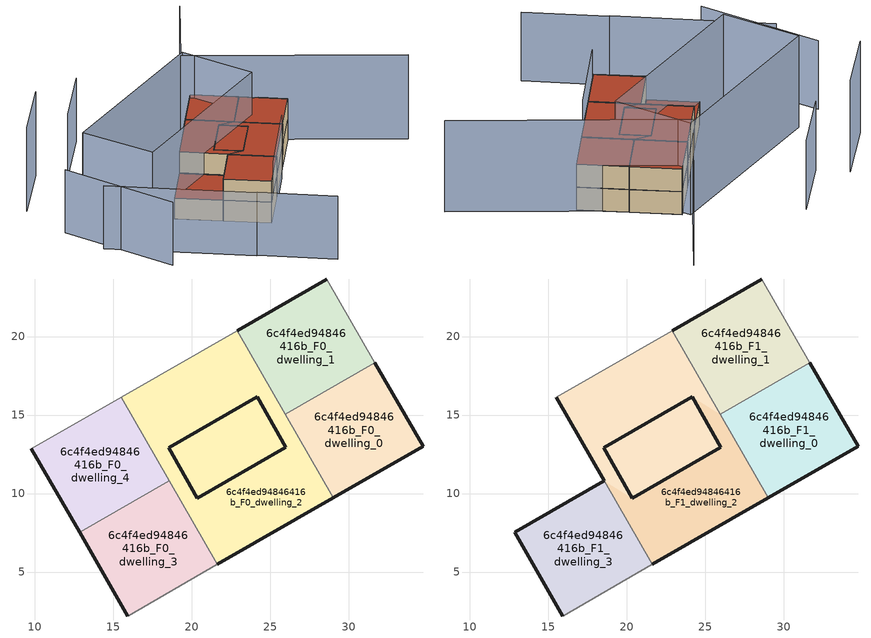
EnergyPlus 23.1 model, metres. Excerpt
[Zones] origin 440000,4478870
6c4f4ed94846416b_F0_dwelling_0
 floor ground (EU_floor_Construction): 34.74,13.02 31.68,18.34 25.97,15.06 29.03,9.74 z0
 wall outside (EU_wall_Construction): 31.68,18.34 34.74,13.02 29.03,9.74 z0:3
 wall to 6c4f4ed94846416b_F0_dwelling_2 (EU_wall_Construction): 29.03,9.74 25.97,15.06 z0:3
 wall to 6c4f4ed94846416b_F0_dwelling_1 (EU_wall_Construction): 25.97,15.06 31.68,18.34 z0:3
6c4f4ed94846416b_F0_dwelling_1
 floor ground (EU_floor_Construction): 31.68,18.34 28.62,23.67 22.91,20.39 25.97,15.06 z0
 wall outside (EU_wall_Construction): 22.91,20.39 28.62,23.67 z0:3
 wall adiabatic (EU_wall_Construction): 28.62,23.67 31.68,18.34 z0:3
 wall to 6c4f4ed94846416b_F0_dwelling_2 (EU_wall_Construction): 25.97,15.06 22.91,20.39 z0:3
6c4f4ed94846416b_F0_dwelling_2
 floor ground (EU_floor_Construction): 29.03,9.74 25.97,15.06 24.18,16.16 26.01,12.96 20.37,9.71 18.57,10.81 21.63,5.48 z0; 26.01,12.96 24.18,16.16 18.53,12.91 20.37,9.71 z0; 25.97,15.06 22.91,20.39 15.51,16.13 18.57,10.81 20.37,9.71 18.53,12.91 24.18,16.16 z0
 wall outside (EU_wall_Construction): 29.03,9.74 21.63,5.48 z0:3
 wall adiabatic (EU_wall_Construction): 15.51,16.13 22.91,20.39 z0:3
 wall to 6c4f4ed94846416b_F0_dwelling_4 (EU_wall_Construction): 18.57,10.81 15.51,16.13 z0:3
 wall to 6c4f4ed94846416b_F0_dwelling_3 (EU_wall_Construction): 21.63,5.48 18.57,10.81 z0:3
6c4f4ed94846416b_F0_dwelling_3
 floor ground (EU_floor_Construction): 21.63,5.48 18.57,10.81 12.86,7.53 15.92,2.2 z0
 wall outside (EU_wall_Construction): 15.92,2.2 12.86,7.53 z0:3
 wall adiabatic (EU_wall_Construction): 21.63,5.48 15.92,2.2 z0:3
 wall to 6c4f4ed94846416b_F0_dwelling_4 (EU_wall_Construction): 12.86,7.53 18.57,10.81 z0:3
6c4f4ed94846416b_F0_dwelling_4
 floor ground (EU_floor_Construction): 18.57,10.81 15.51,16.13 9.8,12.85 12.86,7.53 z0
 wall outside (EU_wall_Construction): 12.86,7.53 9.8,12.85 z0:3
 wall adiabatic (EU_wall_Construction): 9.8,12.85 15.51,16.13 z0:3
 roof outside (EU_roof_Construction): 15.51,16.13 18.57,10.81 12.86,7.53 9.8,12.85 z3
6c4f4ed94846416b_F0_circulation
 floor ground (EU_floor_Construction): 29.03,9.74 25.97,15.06 24.18,16.16 26.01,12.96 20.37,9.71 18.57,10.81 21.63,5.48 z0; 26.01,12.96 24.18,16.16 18.53,12.91 20.37,9.71 z0; 25.97,15.06 22.91,20.39 15.51,16.13 18.57,10.81 20.37,9.71 18.53,12.91 24.18,16.16 z0
 wall outside (EU_wall_Construction): 24.18,16.16 26.01,12.96 20.37,9.71 18.53,12.91 24.18,16.16 z0:3
6c4f4ed94846416b_F1_dwelling_0
 floor to 6c4f4ed94846416b_F0_dwelling_0 (EU_floor_Construction): 34.74,13.02 31.68,18.34 25.97,15.06 29.03,9.74 z3
 wall outside (EU_wall_Construction): 31.68,18.34 34.74,13.02 29.03,9.74 z3:6
 wall to 6c4f4ed94846416b_F1_dwelling_2 (EU_wall_Construction): 29.03,9.74 25.97,15.06 z3:6
 wall to 6c4f4ed94846416b_F1_dwelling_1 (EU_wall_Construction): 25.97,15.06 31.68,18.34 z3:6
 roof outside (EU_roof_Construction): 31.68,18.34 34.74,13.02 29.03,9.74 25.97,15.06 z6
6c4f4ed94846416b_F1_dwelling_1
 floor to 6c4f4ed94846416b_F0_dwelling_1 (EU_floor_Construction): 31.68,18.34 28.62,23.67 22.91,20.39 25.97,15.06 z3
 wall outside (EU_wall_Construction): 22.91,20.39 28.62,23.67 z3:6
 wall adiabatic (EU_wall_Construction): 28.62,23.67 31.68,18.34 z3:6
 wall to 6c4f4ed94846416b_F1_dwelling_2 (EU_wall_Construction): 25.97,15.06 22.91,20.39 z3:6
 roof outside (EU_roof_Construction): 28.62,23.67 31.68,18.34 25.97,15.06 22.91,20.39 z6
6c4f4ed94846416b_F1_dwelling_2
 floor outside (EU_floor_Construction): 29.03,9.74 25.97,15.06 24.18,16.16 26.01,12.96 20.37,9.71 18.57,10.81 21.63,5.48 z3; 25.97,15.06 22.91,20.39 15.51,16.13 18.57,10.81 20.37,9.71 18.53,12.91 24.18,16.16 z3; 26.01,12.96 24.18,16.16 18.53,12.91 20.37,9.71 z3
 wall outside (EU_wall_Construction): 18.57,10.81 15.51,16.13 / 29.03,9.74 21.63,5.48 z3:6
 wall adiabatic (EU_wall_Construction): 15.51,16.13 22.91,20.39 z3:6
 wall to 6c4f4ed94846416b_F1_dwelling_3 (EU_wall_Construction): 21.63,5.48 18.57,10.81 z3:6
 roof outside (EU_roof_Construction): 24.18,16.16 26.01,12.96 20.37,9.71 18.53,12.91 z6; 22.91,20.39 25.97,15.06 24.18,16.16 18.53,12.91 20.37,9.71 18.57,10.81 15.51,16.13 z6; 25.97,15.06 29.03,9.74 21.63,5.48 18.57,10.81 20.37,9.71 26.01,12.96 24.18,16.16 z6
6c4f4ed94846416b_F1_dwelling_3
 floor to 6c4f4ed94846416b_F0_dwelling_3 (EU_floor_Construction): 21.63,5.48 18.57,10.81 12.86,7.53 15.92,2.2 z3
 wall outside (EU_wall_Construction): 15.92,2.2 12.86,7.53 18.57,10.81 z3:6
 wall adiabatic (EU_wall_Construction): 21.63,5.48 15.92,2.2 z3:6
 roof outside (EU_roof_Construction): 18.57,10.81 21.63,5.48 15.92,2.2 12.86,7.53 z6
6c4f4ed94846416b_F1_circulation
 floor to 6c4f4ed94846416b_F0_circulation (EU_floor_Construction): 29.03,9.74 25.97,15.06 24.18,16.16 26.01,12.96 20.37,9.71 18.57,10.81 21.63,5.48 z3; 26.01,12.96 24.18,16.16 18.53,12.91 20.37,9.71 z3; 25.97,15.06 22.91,20.39 15.51,16.13 18.57,10.81 20.37,9.71 18.53,12.91 24.18,16.16 z3
 wall outside (EU_wall_Construction): 24.18,16.16 26.01,12.96 20.37,9.71 18.53,12.91 24.18,16.16 z3:6
 roof outside (EU_roof_Construction): 24.18,16.16 26.01,12.96 20.37,9.71 18.53,12.91 z6; 22.91,20.39 25.97,15.06 24.18,16.16 18.53,12.91 20.37,9.71 18.57,10.81 15.51,16.13 z6; 25.97,15.06 29.03,9.74 21.63,5.48 18.57,10.81 20.37,9.71 26.01,12.96 24.18,16.16 z6
shading: 15.73,1.88 26.26,7.97 / 8.05,-1.06 13.07,-9.94 / -1.56,15.63 7.92,-1.14 / -1.01,21.97 -0.07,6.12 / 19.3,34.55 10.99,30.05 z0:9; 43.81,0.93 27.16,24.1 / 27.16,24.1 37.7,31.68 / 9.09,33.56 0.8,29.12 / 3.77,22.61 28.02,24.47 / 28.02,24.47 28.79,14.34 / 28.79,14.34 4.55,12.48 / 4.55,12.48 3.77,22.61 z0:12
[Building]
EU S2 Campaign: North Axis=0; Terrain=City; Solar Distribution=FullExterior
[Site:Location]
Madrid: Latitude=40.5; Longitude=-3.5; Time Zone=1; Elevation=609
[SizingPeriod:WeatherFileDays]
AnnualSizingPeriod: Begin Month=1; Begin Day of Month=1; End Month=12; End Day of Month=31; Day of Week for Start Day=Monday; Use Weather File Daylight Saving Period=No; Use Weather File Rain and Snow Indicators=No
[MATERIAL]
EU_InternalMass_Material: Roughness=MediumRough; Thickness=0.1; Conductivity=1; Density=1800; Specific Heat=900; Thermal Absorptance=0.9; Solar Absorptance=0.7; Visible Absorptance=0.7
[MATERIAL:NOMASS] Roughness=MediumRough; Thermal Absorptance=0.9; Solar Absorptance=0.7; Visible Absorptance=0.7
Name | Thermal Resistance
EU_wall_NoMass | 0.419739
EU_roof_NoMass | 0.352165
EU_floor_NoMass | 0.608284
[CONSTRUCTION]
EU_wall_Construction: EU_wall_NoMass
EU_roof_Construction: EU_roof_NoMass
EU_floor_Construction: EU_floor_NoMass
EU_InternalMass_Construction: EU_InternalMass_Material
[ZONE] Type=1; Multiplier=1; Ceiling Height=autocalculate; Floor Area=autocalculate; Part of Total Floor Area=Yes
Name | Volume
6c4f4ed94846416b_F0_dwelling_0; 6c4f4ed94846416b_F1_dwelling_0 | 121.344
6c4f4ed94846416b_F0_dwelling_1 | 121.327
6c4f4ed94846416b_F1_dwelling_1 | 121.328
6c4f4ed94846416b_F0_dwelling_2; 6c4f4ed94846416b_F1_dwelling_2; 6c4f4ed94846416b_F0_circulation; 6c4f4ed94846416b_F1_circulation | 314.648
6c4f4ed94846416b_F0_dwelling_3; 6c4f4ed94846416b_F1_dwelling_3 | 121.331
6c4f4ed94846416b_F0_dwelling_4 | 121.315
[INTERNALMASS] Construction=EU_InternalMass_Construction
Name | Zone or ZoneList | Surface Area
6c4f4ed94846416b_F0_dwelling_0_EU_InternalMass | 6c4f4ed94846416b_F0_dwelling_0 | 40.4428
6c4f4ed94846416b_F0_dwelling_1_EU_InternalMass | 6c4f4ed94846416b_F0_dwelling_1 | 40.4428
6c4f4ed94846416b_F0_dwelling_2_EU_InternalMass | 6c4f4ed94846416b_F0_dwelling_2 | 80.8857
6c4f4ed94846416b_F0_dwelling_3_EU_InternalMass | 6c4f4ed94846416b_F0_dwelling_3 | 40.4428
6c4f4ed94846416b_F0_dwelling_4_EU_InternalMass | 6c4f4ed94846416b_F0_dwelling_4 | 40.4428
6c4f4ed94846416b_F1_dwelling_0_EU_InternalMass | 6c4f4ed94846416b_F1_dwelling_0 | 60.6642
6c4f4ed94846416b_F1_dwelling_1_EU_InternalMass | 6c4f4ed94846416b_F1_dwelling_1 | 60.6642
6c4f4ed94846416b_F1_dwelling_2_EU_InternalMass | 6c4f4ed94846416b_F1_dwelling_2 | 60.6642
6c4f4ed94846416b_F1_dwelling_3_EU_InternalMass | 6c4f4ed94846416b_F1_dwelling_3 | 60.6642
[OTHEREQUIPMENT] Fuel Type=Electricity; Design Level Calculation Method=Watts/Area; Power per Zone Floor Area=1; Fraction Latent=0; Fraction Radiant=0; Fraction Lost=0; Carbon Dioxide Generation Rate=0; EndUse Subcategory=EU_Step8_InternalGains
Name | Zone or ZoneList or Space or SpaceList | Schedule
EU_Step8_InternalGain_6c4f4ed94846416b_F0_dwelling_0_f000 | 6c4f4ed94846416b_F0_dwelling_0 | EU_Step8_GainSchedule_6c4f4ed94846416b_F0_dwelling_0_f000
EU_Step8_InternalGain_6c4f4ed94846416b_F0_dwelling_1_f000 | 6c4f4ed94846416b_F0_dwelling_1 | EU_Step8_GainSchedule_6c4f4ed94846416b_F0_dwelling_1_f000
EU_Step8_InternalGain_6c4f4ed94846416b_F0_dwelling_2_f000 | 6c4f4ed94846416b_F0_dwelling_2 | EU_Step8_GainSchedule_6c4f4ed94846416b_F0_dwelling_2_f000
EU_Step8_InternalGain_6c4f4ed94846416b_F0_dwelling_3_f000 | 6c4f4ed94846416b_F0_dwelling_3 | EU_Step8_GainSchedule_6c4f4ed94846416b_F0_dwelling_3_f000
EU_Step8_InternalGain_6c4f4ed94846416b_F0_dwelling_4_f000 | 6c4f4ed94846416b_F0_dwelling_4 | EU_Step8_GainSchedule_6c4f4ed94846416b_F0_dwelling_4_f000
EU_Step8_InternalGain_6c4f4ed94846416b_F1_dwelling_0_f000 | 6c4f4ed94846416b_F1_dwelling_0 | EU_Step8_GainSchedule_6c4f4ed94846416b_F1_dwelling_0_f000
EU_Step8_InternalGain_6c4f4ed94846416b_F1_dwelling_1_f000 | 6c4f4ed94846416b_F1_dwelling_1 | EU_Step8_GainSchedule_6c4f4ed94846416b_F1_dwelling_1_f000
EU_Step8_InternalGain_6c4f4ed94846416b_F1_dwelling_2_f000 | 6c4f4ed94846416b_F1_dwelling_2 | EU_Step8_GainSchedule_6c4f4ed94846416b_F1_dwelling_2_f000
EU_Step8_InternalGain_6c4f4ed94846416b_F1_dwelling_3_f000 | 6c4f4ed94846416b_F1_dwelling_3 | EU_Step8_GainSchedule_6c4f4ed94846416b_F1_dwelling_3_f000
[ZONEINFILTRATION:DESIGNFLOWRATE] Schedule=EU_AlwaysOn; Design Flow Rate Calculation Method=Flow/Area; Flow Rate per Floor Area=0.0005; Constant Term Coefficient=1; Temperature Term Coefficient=0; Velocity Term Coefficient=0; Velocity Squared Term Coefficient=0
Name | Zone or ZoneList or Space or SpaceList
EU_Circulation_Infiltration_6c4f4ed94846416b_F0_circulation | 6c4f4ed94846416b_F0_circulation
EU_Circulation_Infiltration_6c4f4ed94846416b_F1_circulation | 6c4f4ed94846416b_F1_circulation
[ZONEVENTILATION:DESIGNFLOWRATE] Schedule=EU_AlwaysOn; Design Flow Rate Calculation Method=AirChanges/Hour; Air Changes per Hour=0.703302; Ventilation Type=Natural; Fan Pressure Rise=0; Fan Total Efficiency=1; Constant Term Coefficient=1; Temperature Term Coefficient=0; Velocity Term Coefficient=0; Velocity Squared Term Coefficient=0; Minimum Indoor Temperature=-100; Maximum Indoor Temperature=100; Delta Temperature=-100; Minimum Outdoor Temperature=-100; Maximum Outdoor Temperature=100; Maximum Wind Speed=40
Name | Zone or ZoneList or Space or SpaceList
EU_ConstantAir_6c4f4ed94846416b_F0_dwelling_0 | 6c4f4ed94846416b_F0_dwelling_0
EU_ConstantAir_6c4f4ed94846416b_F0_dwelling_1 | 6c4f4ed94846416b_F0_dwelling_1
EU_ConstantAir_6c4f4ed94846416b_F0_dwelling_2 | 6c4f4ed94846416b_F0_dwelling_2
EU_ConstantAir_6c4f4ed94846416b_F0_dwelling_3 | 6c4f4ed94846416b_F0_dwelling_3
EU_ConstantAir_6c4f4ed94846416b_F0_dwelling_4 | 6c4f4ed94846416b_F0_dwelling_4
EU_ConstantAir_6c4f4ed94846416b_F1_dwelling_0 | 6c4f4ed94846416b_F1_dwelling_0
EU_ConstantAir_6c4f4ed94846416b_F1_dwelling_1 | 6c4f4ed94846416b_F1_dwelling_1
EU_ConstantAir_6c4f4ed94846416b_F1_dwelling_2 | 6c4f4ed94846416b_F1_dwelling_2
EU_ConstantAir_6c4f4ed94846416b_F1_dwelling_3 | 6c4f4ed94846416b_F1_dwelling_3
[HVACTEMPLATE:THERMOSTAT] Constant Heating Setpoint=20; Constant Cooling Setpoint=50
EU_HeatOnly_6c4f4ed94846416b_F0_dwelling_0; EU_HeatOnly_6c4f4ed94846416b_F0_dwelling_1; EU_HeatOnly_6c4f4ed94846416b_F0_dwelling_2; EU_HeatOnly_6c4f4ed94846416b_F0_dwelling_3; EU_HeatOnly_6c4f4ed94846416b_F0_dwelling_4; EU_HeatOnly_6c4f4ed94846416b_F1_dwelling_0; EU_HeatOnly_6c4f4ed94846416b_F1_dwelling_1; EU_HeatOnly_6c4f4ed94846416b_F1_dwelling_2; EU_HeatOnly_6c4f4ed94846416b_F1_dwelling_3
[HVACTEMPLATE:ZONE:IDEALLOADSAIRSYSTEM] System Availability Schedule=EU_AlwaysOn; Maximum Heating Supply Air Temperature=50; Minimum Cooling Supply Air Temperature=13; Maximum Heating Supply Air Humidity Ratio=0.0156; Minimum Cooling Supply Air Humidity Ratio=0.0077; Heating Limit=NoLimit; Cooling Limit=NoLimit; Heating Availability Schedule=EU_AlwaysOn; Cooling Availability Schedule=EU_CoolingOff; Dehumidification Control Type=ConstantSensibleHeatRatio; Cooling Sensible Heat Ratio=0.7; Dehumidification Setpoint=60; Humidification Control Type=None; Humidification Setpoint=30; Outdoor Air Method=None; Outdoor Air Flow Rate per Person=0.00944; Outdoor Air Flow Rate per Zone Floor Area=0; Outdoor Air Flow Rate per Zone=0; Demand Controlled Ventilation Type=None; Outdoor Air Economizer Type=NoEconomizer; Heat Recovery Type=None; Sensible Heat Recovery Effectiveness=0.7; Latent Heat Recovery Effectiveness=0.65
Name | Template Thermostat
6c4f4ed94846416b_F0_dwelling_0 | EU_HeatOnly_6c4f4ed94846416b_F0_dwelling_0
6c4f4ed94846416b_F0_dwelling_1 | EU_HeatOnly_6c4f4ed94846416b_F0_dwelling_1
6c4f4ed94846416b_F0_dwelling_2 | EU_HeatOnly_6c4f4ed94846416b_F0_dwelling_2
6c4f4ed94846416b_F0_dwelling_3 | EU_HeatOnly_6c4f4ed94846416b_F0_dwelling_3
6c4f4ed94846416b_F0_dwelling_4 | EU_HeatOnly_6c4f4ed94846416b_F0_dwelling_4
6c4f4ed94846416b_F1_dwelling_0 | EU_HeatOnly_6c4f4ed94846416b_F1_dwelling_0
6c4f4ed94846416b_F1_dwelling_1 | EU_HeatOnly_6c4f4ed94846416b_F1_dwelling_1
6c4f4ed94846416b_F1_dwelling_2 | EU_HeatOnly_6c4f4ed94846416b_F1_dwelling_2
6c4f4ed94846416b_F1_dwelling_3 | EU_HeatOnly_6c4f4ed94846416b_F1_dwelling_3
[SIZING:ZONE] Zone Cooling Design Supply Air Temperature Input Method=SupplyAirTemperature; Zone Cooling Design Supply Air Temperature=13; Zone Heating Design Supply Air Temperature Input Method=SupplyAirTemperature; Zone Heating Design Supply Air Temperature=50; Zone Cooling Design Supply Air Humidity Ratio=0.008; Zone Heating Design Supply Air Humidity Ratio=0.008; Cooling Design Air Flow Method=DesignDay; Cooling Design Air Flow Rate=0; Cooling Minimum Air Flow per Zone Floor Area=0.000762; Cooling Minimum Air Flow=0; Cooling Minimum Air Flow Fraction=0.2; Heating Design Air Flow Method=DesignDay; Heating Design Air Flow Rate=0; Heating Maximum Air Flow per Zone Floor Area=0.002032; Heating Maximum Air Flow=0.141576; Heating Maximum Air Flow Fraction=0.3; Account for Dedicated Outdoor Air System=No; Dedicated Outdoor Air System Control Strategy=NeutralSupplyAir; Dedicated Outdoor Air Low Setpoint Temperature for Design=autosize; Dedicated Outdoor Air High Setpoint Temperature for Design=autosize; Zone Load Sizing Method=Sensible Load Only No Latent Load; Zone Latent Cooling Design Supply Air Humidity Ratio Input Method=HumidityRatioDifference; Zone Cooling Design Supply Air Humidity Ratio Difference=0.005; Zone Latent Heating Design Supply Air Humidity Ratio Input Method=HumidityRatioDifference; Zone Humidification Design Supply Air Humidity Ratio Difference=0.005
6c4f4ed94846416b_F0_dwelling_0; 6c4f4ed94846416b_F0_dwelling_1; 6c4f4ed94846416b_F0_dwelling_2; 6c4f4ed94846416b_F0_dwelling_3; 6c4f4ed94846416b_F0_dwelling_4; 6c4f4ed94846416b_F1_dwelling_0; 6c4f4ed94846416b_F1_dwelling_1; 6c4f4ed94846416b_F1_dwelling_2; 6c4f4ed94846416b_F1_dwelling_3
[SCHEDULE:CONSTANT]
Name | Hourly Value
EU_AlwaysOn | 1
EU_CoolingOff | 0
[SCHEDULE:FILE] Column Number=1; Rows to Skip at Top=0; Number of Hours of Data=8760; Column Separator=Comma; Interpolate to Timestep=No; Minutes per Item=60; Adjust Schedule for Daylight Savings=Yes
Name | File
EU_Step8_GainSchedule_6c4f4ed94846416b_F0_dwelling_0_f000 | ../../schedules/6c4f4ed94846416b/6c4f4ed94846416b_F0_dwelling_0_f000_gain.csv
EU_Step8_GainSchedule_6c4f4ed94846416b_F0_dwelling_1_f000 | ../../schedules/6c4f4ed94846416b/6c4f4ed94846416b_F0_dwelling_1_f000_gain.csv
EU_Step8_GainSchedule_6c4f4ed94846416b_F0_dwelling_2_f000 | ../../schedules/6c4f4ed94846416b/6c4f4ed94846416b_F0_dwelling_2_f000_gain.csv
EU_Step8_GainSchedule_6c4f4ed94846416b_F0_dwelling_3_f000 | ../../schedules/6c4f4ed94846416b/6c4f4ed94846416b_F0_dwelling_3_f000_gain.csv
EU_Step8_GainSchedule_6c4f4ed94846416b_F0_dwelling_4_f000 | ../../schedules/6c4f4ed94846416b/6c4f4ed94846416b_F0_dwelling_4_f000_gain.csv
EU_Step8_GainSchedule_6c4f4ed94846416b_F1_dwelling_0_f000 | ../../schedules/6c4f4ed94846416b/6c4f4ed94846416b_F1_dwelling_0_f000_gain.csv
EU_Step8_GainSchedule_6c4f4ed94846416b_F1_dwelling_1_f000 | ../../schedules/6c4f4ed94846416b/6c4f4ed94846416b_F1_dwelling_1_f000_gain.csv
EU_Step8_GainSchedule_6c4f4ed94846416b_F1_dwelling_2_f000 | ../../schedules/6c4f4ed94846416b/6c4f4ed94846416b_F1_dwelling_2_f000_gain.csv
EU_Step8_GainSchedule_6c4f4ed94846416b_F1_dwelling_3_f000 | ../../schedules/6c4f4ed94846416b/6c4f4ed94846416b_F1_dwelling_3_f000_gain.csv
